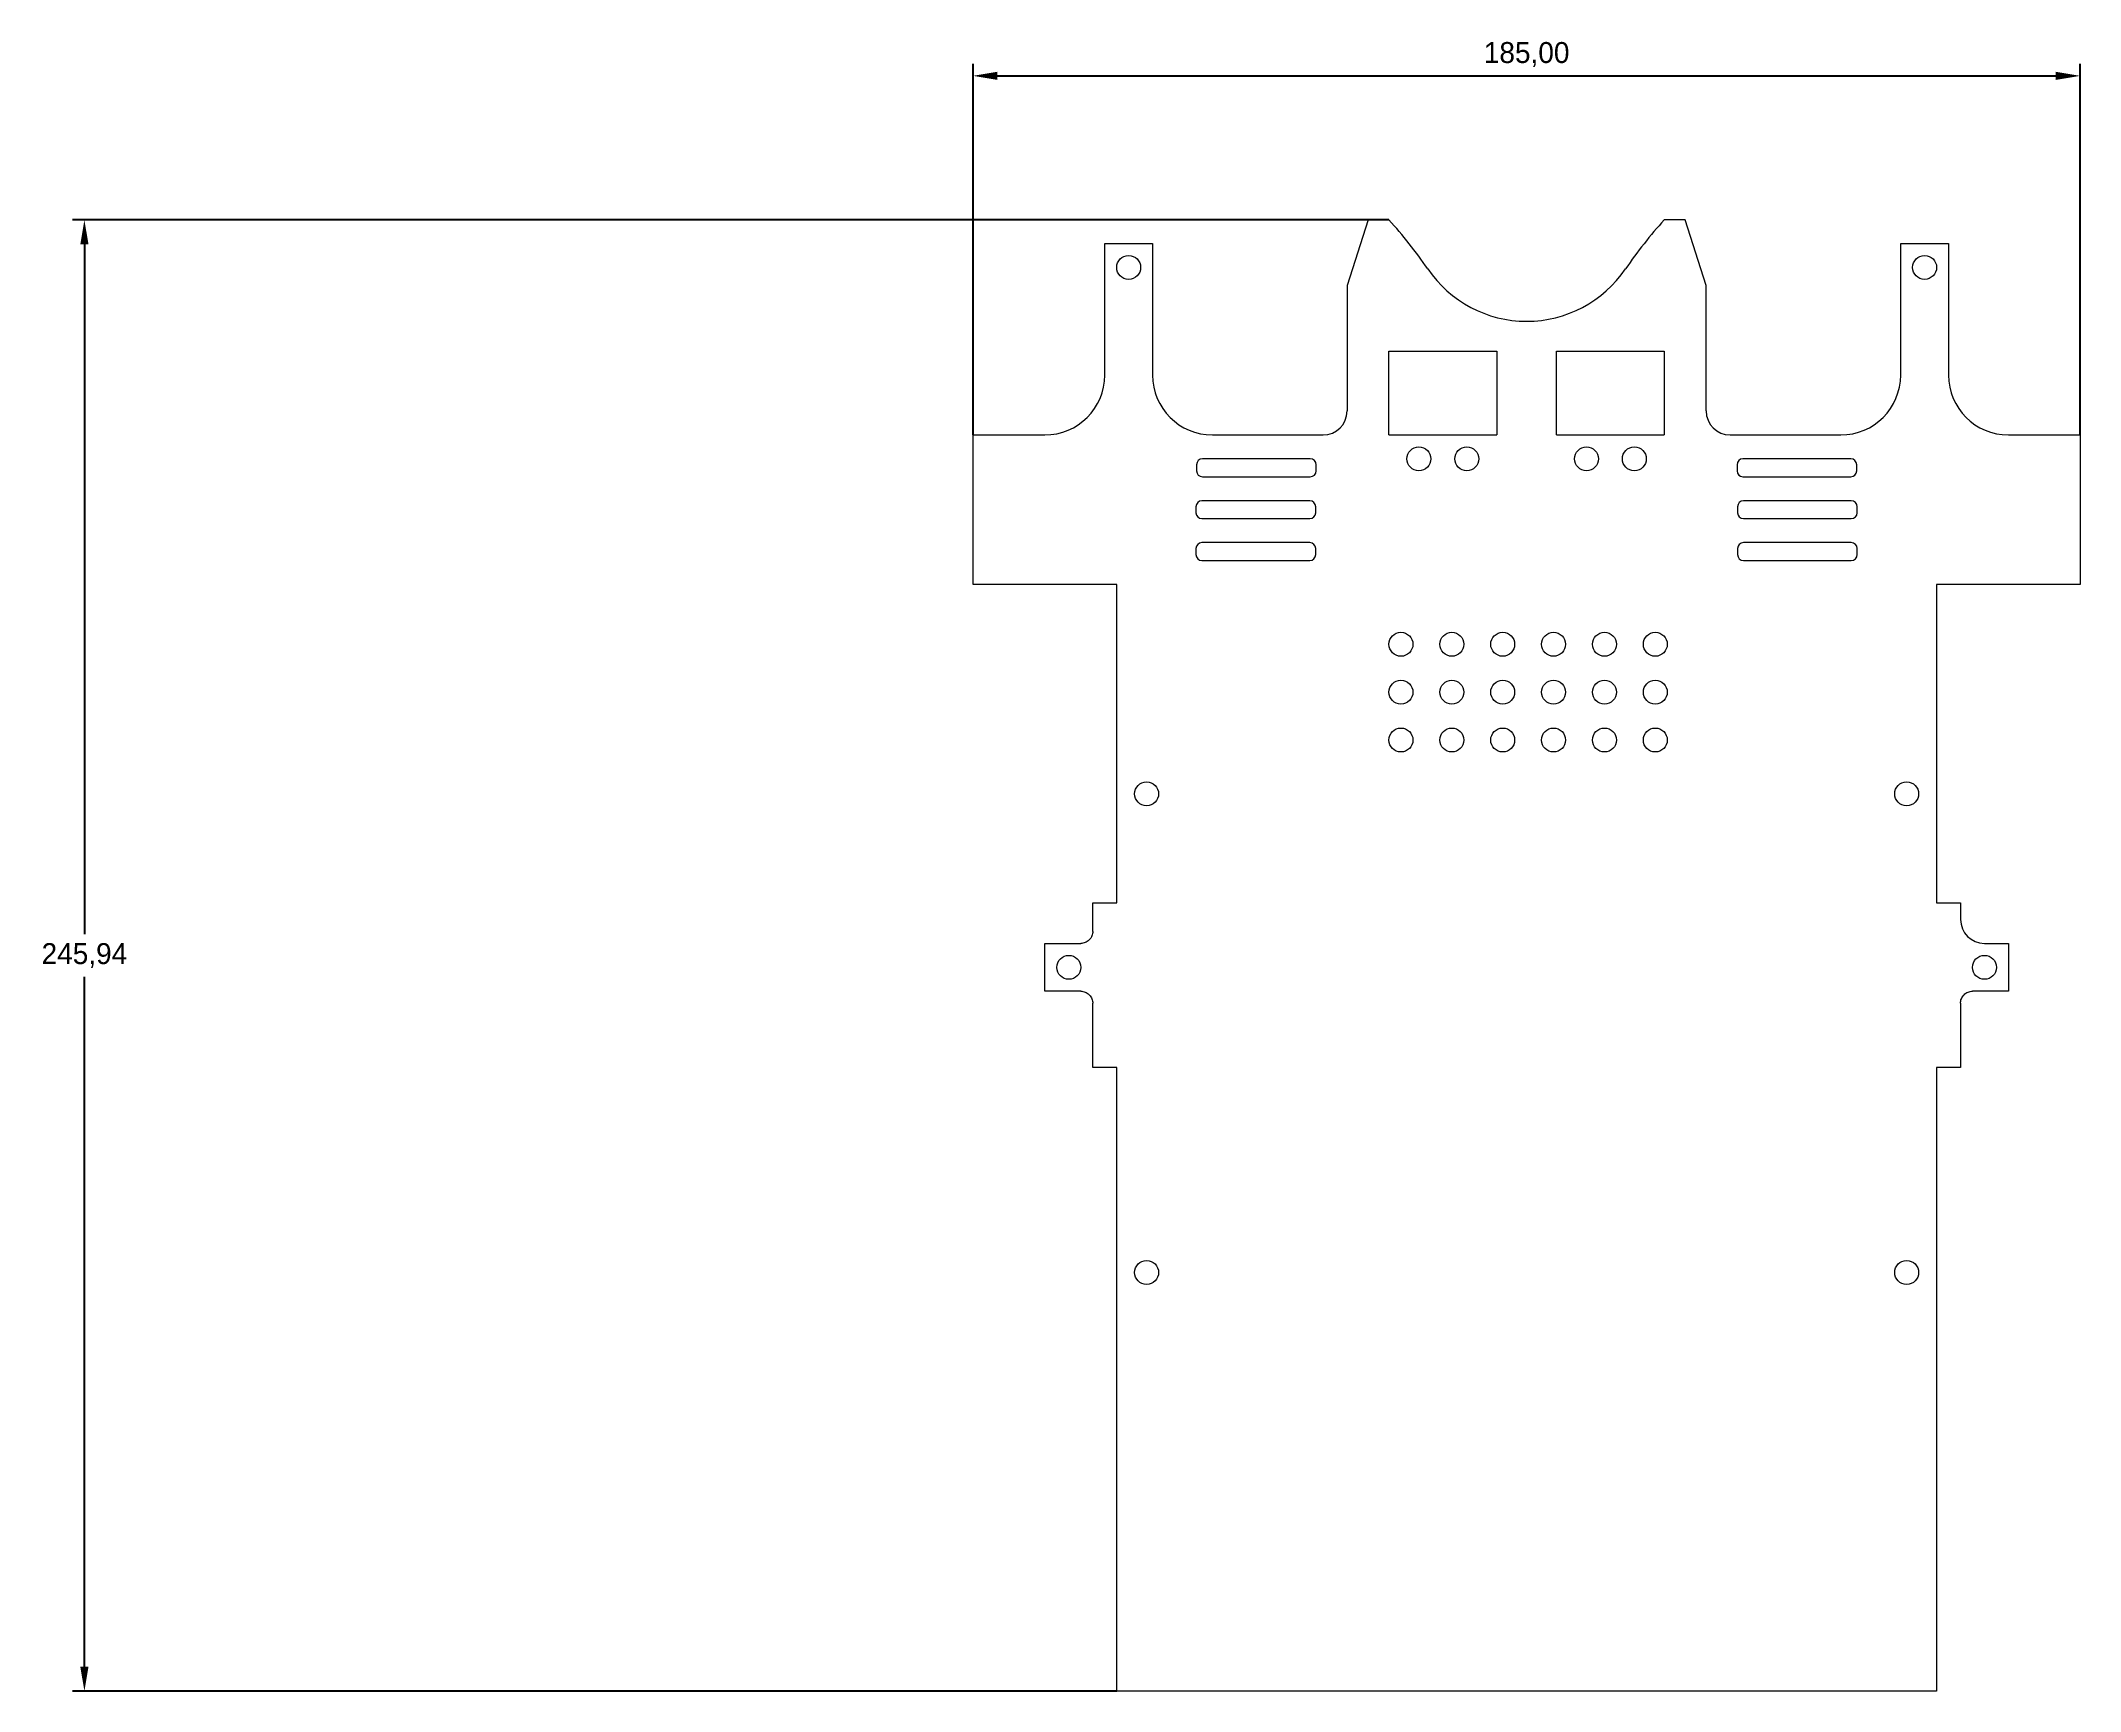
# Model space of a CAD drawing. Header units: millimetres. Extents: x -321 to 20, y -30 to 246.
import ezdxf

# ---------------------------------------------------------------- set-up
doc = ezdxf.new("R2010")
doc.units = ezdxf.units.MM
doc.header["$PDSIZE"] = -1
doc.dimstyles.new('ISO-25', dxfattribs={"dimtxt": 2.5, "dimasz": 2.5, "dimexe": 1.25, "dimexo": 0.625, "dimtad": 1, "dimtxsty": 'Standard', "dimcen": 2.5, "dimadec": 0, "dimazin": 0, "dimtfac": 1, "dimtmove": 0, "dimatfit": 3, "dimfxl": 1, "dimarcsym": 0})

# ---------------------------------------------------------------- blocks, each defined once
blk = doc.blocks.new('*D1')
at = {"color": 0, "lineweight": -2, "transparency": 16777216}
for p, q in [((-165, 180), (-165, 242.02)), ((20, 180), (20, 242.02)), ((-160.92, 240.02), (15.92, 240.02))]:
    blk.add_line(p, q, dxfattribs=at)
at = {"color": 0, "transparency": 16777216}
for points in [[(-160.92, 240.7), (-160.92, 239.34), (-165, 240.02)], [(15.92, 240.7), (15.92, 239.34), (20, 240.02)]]:
    blk.add_solid(points, dxfattribs=at)
at = {"layer": 'Defpoints', "color": 0, "transparency": 16777216}
for p in [(20, 240.02), (-165, 180), (20, 180)]:
    blk.add_point(p, dxfattribs=at)
at = {"color": 0, "transparency": 16777216, "insert": (-72.5, 243.59), "char_height": 3.5, "attachment_point": 5}
blk.add_mtext('185,00', dxfattribs=at)
blk = doc.blocks.new('*D2')
at = {"color": 0, "lineweight": -2, "transparency": 16777216}
for p, q in [((-95.5, 215.94), (-315.49, 215.94)), ((-313.49, 211.86), (-313.49, 96.54)), ((-313.49, -25.92), (-313.49, 89.41)), ((-141, -30), (-315.49, -30))]:
    blk.add_line(p, q, dxfattribs=at)
at = {"color": 0, "transparency": 16777216}
for points in [[(-314.17, 211.86), (-312.81, 211.86), (-313.49, 215.94)], [(-314.17, -25.92), (-312.81, -25.92), (-313.49, -30)]]:
    blk.add_solid(points, dxfattribs=at)
at = {"layer": 'Defpoints', "color": 0, "transparency": 16777216}
for p in [(-95.5, 215.94), (-313.49, -30), (-141, -30)]:
    blk.add_point(p, dxfattribs=at)
at = {"color": 0, "transparency": 16777216, "insert": (-313.49, 92.97), "char_height": 3.5, "attachment_point": 5}
blk.add_mtext('245,94', dxfattribs=at)

msp = doc.modelspace()

# ---------------------------------------------------------------- linework, layer by layer
at = {"color": 7, "linetype": 'Continuous', "lineweight": 15}
for p, q in [((-99, 215.945), (-102.5, 204.972)), ((-95.5, 215.945), (-99, 215.945)), ((-46, 215.945), (-49.5, 215.945)), ((-42.5, 204.972), (-46, 215.945)), ((-143, 190), (-143, 212)), ((-143, 212), (-135, 212)), ((-135, 212), (-135, 190)), ((-10, 190), (-10, 212)), ((-10, 212), (-2, 212)), ((-2, 212), (-2, 190)), ((-102.5, 204.972), (-102.5, 184)), ((-42.5, 184), (-42.5, 204.972)), ((-95.5, 194), (-77.5, 194)), ((-95.5, 180), (-95.5, 194)), ((-77.5, 194), (-77.5, 180)), ((-67.5, 180), (-67.5, 194)), ((-67.5, 194), (-49.5, 194)), ((-49.5, 194), (-49.5, 180)), ((-165, 155), (-165, 180)), ((-165, 180), (-153, 180)), ((-125, 180), (-106.5, 180)), ((-95.5, 180), (-77.5, 180)), ((-67.5, 180), (-49.5, 180)), ((-38.5, 180), (-20, 180)), ((8, 180), (20, 180)), ((20, 180), (20, 155)), ((-127.653, 175), (-127.653, 174)), ((-108.653, 176), (-126.653, 176)), ((-107.653, 174), (-107.653, 175)), ((-37.347, 175), (-37.347, 174)), ((-18.347, 176), (-36.347, 176)), ((-17.347, 174), (-17.347, 175)), ((-126.653, 173), (-108.653, 173)), ((-36.347, 173), (-18.347, 173)), ((-127.748, 168), (-127.748, 167)), ((-108.748, 169), (-126.748, 169)), ((-107.748, 167), (-107.748, 168)), ((-37.252, 168), (-37.252, 167)), ((-18.252, 169), (-36.252, 169)), ((-17.252, 167), (-17.252, 168)), ((-126.748, 166), (-108.748, 166)), ((-36.252, 166), (-18.252, 166)), ((-127.748, 161), (-127.748, 160)), ((-108.748, 162), (-126.748, 162)), ((-107.748, 160), (-107.748, 161)), ((-37.252, 161), (-37.252, 160)), ((-18.252, 162), (-36.252, 162)), ((-17.252, 160), (-17.252, 161)), ((-126.748, 159), (-108.748, 159)), ((-36.252, 159), (-18.252, 159)), ((-141, 155), (-165, 155)), ((-141, 101.781), (-141, 155)), ((20, 155), (-4, 155)), ((-4, 155), (-4, 101.781)), ((-145, 97), (-145, 101.781)), ((-145, 101.781), (-141, 101.781)), ((-4, 101.781), (0, 101.781)), ((0, 101.781), (0, 99)), ((-153, 87), (-153, 95)), ((-153, 95), (-147, 95)), ((4, 95), (8, 95)), ((8, 95), (8, 87)), ((-147, 87), (-153, 87)), ((8, 87), (2, 87)), ((-145, 74.232), (-145, 85)), ((0, 85), (0, 74.232)), ((-141, 74.232), (-145, 74.232)), ((-141, -30), (-141, 74.232)), ((0, 74.232), (-4, 74.232)), ((-4, 74.232), (-4, -30)), ((-4, -30), (-141, -30))]:
    msp.add_line(p, q, dxfattribs=at)
for centre in [(-139, 208), (-6, 208), (-90.5, 176), (-82.5, 176), (-62.5, 176), (-54.5, 176), (-93.5, 145), (-85, 145), (-76.5, 145), (-68, 145), (-59.5, 145), (-51, 145), (-93.5, 137), (-85, 137), (-76.5, 137), (-68, 137), (-59.5, 137), (-51, 137), (-93.5, 129), (-85, 129), (-76.5, 129), (-68, 129), (-59.5, 129), (-51, 129), (-136, 120), (-9, 120), (-149, 91), (4, 91), (-136, 40), (-9, 40)]:
    msp.add_circle(centre, 2, dxfattribs=at)
for centre, radius, start, end in [((-150.791, 165.686), 74.72, 34.25409, 42.27089), ((5.791, 165.686), 74.72, 137.72911, 145.74591), ((-72.5, 219), 20, 214.25409, 325.74591), ((-153, 190), 10, 270, 0), ((-125, 190), 10, 180, 270), ((-20, 190), 10, 270, 0), ((8, 190), 10, 180, 270), ((-106.5, 184), 4, 270, 0), ((-38.5, 184), 4, 180, 270), ((-126.653, 175), 1, 90, 180), ((-126.653, 174), 1, 180, 270), ((-108.653, 175), 1, 0, 90), ((-108.653, 174), 1, 270, 0), ((-36.347, 175), 1, 90, 180), ((-36.347, 174), 1, 180, 270), ((-18.347, 175), 1, 0, 90), ((-18.347, 174), 1, 270, 0), ((-126.748, 168), 1, 90, 180), ((-126.748, 167), 1, 180, 270), ((-108.748, 168), 1, 360, 90), ((-108.748, 167), 1, 270, 360), ((-36.252, 168), 1, 90, 180), ((-36.252, 167), 1, 180, 270), ((-18.252, 168), 1, 360, 90), ((-18.252, 167), 1, 270, 360), ((-126.748, 161), 1, 90, 180), ((-108.748, 161), 1, 360, 90), ((-36.252, 161), 1, 90, 180), ((-18.252, 161), 1, 360, 90), ((-126.748, 160), 1, 180, 270), ((-108.748, 160), 1, 270, 0), ((-36.252, 160), 1, 180, 270), ((-18.252, 160), 1, 270, 0), ((4, 99), 4, 180, 270)]:
    msp.add_arc(centre, radius, start, end, dxfattribs=at)
for points in [[(-145, 97), (-145, 96.764), (-145.043, 96.51), (-145.238, 96.018), (-145.391, 95.781), (-145.781, 95.391), (-146.018, 95.238), (-146.51, 95.043), (-146.764, 95), (-147, 95)], [(-147, 87), (-146.764, 87), (-146.51, 86.957), (-146.018, 86.762), (-145.781, 86.609), (-145.391, 86.219), (-145.238, 85.982), (-145.043, 85.49), (-145, 85.236), (-145, 85)], [(0, 85), (0, 85.236), (0.043, 85.49), (0.238, 85.982), (0.391, 86.219), (0.781, 86.609), (1.018, 86.762), (1.51, 86.957), (1.764, 87), (2, 87)]]:
    msp.add_open_spline(points, degree=3, knots=[0, 0, 0, 0, 0.25, 0.25, 0.5, 0.5, 0.75, 0.75, 1, 1, 1, 1], dxfattribs=at)

# ---------------------------------------------------------------- dimensions: what is measured, and where the dimension line sits
dim = msp.add_linear_dim(base=(20, 240.02), p1=(-165, 180), p2=(20, 180), dimstyle='ISO-25', override={"dimtxt": 3.5, "dimasz": 4.08, "dimexe": 2, "dimexo": 0, "dimgap": 1.524, "dimtih": 1, "dimtoh": 1, "dimzin": 0, "dimadec": 2, "dimtzin": 0})
dim.commit()
dim.dimension.update_dxf_attribs({"geometry": '*D1', "text_midpoint": (-72.5, 243.586)})
dim = msp.add_linear_dim(base=(-313.4883, -30), p1=(-95.5, 215.9449), p2=(-141, -30), angle=90, dimstyle='ISO-25', override={"dimtxt": 3.5, "dimasz": 4.08, "dimexe": 2, "dimexo": 0, "dimgap": 1.524, "dimtih": 1, "dimtoh": 1, "dimzin": 0, "dimadec": 2, "dimtzin": 0})
dim.commit()
dim.dimension.update_dxf_attribs({"geometry": '*D2', "text_midpoint": (-313.4883, 92.9725)})

doc.saveas('drawing.dxf')
